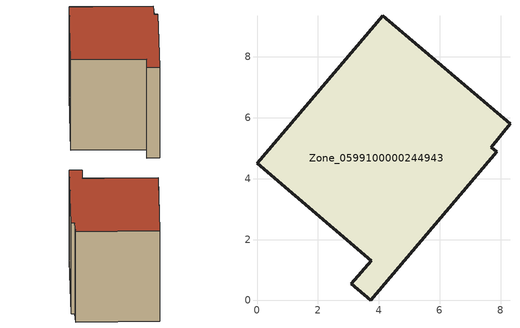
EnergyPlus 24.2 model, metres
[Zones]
Zone_0599100000244943
 floor ground (C_G): 7.88,4.88 3.74,0 3.1,0.55 3.75,1.31 0,4.51 4.13,9.36 8.31,5.81 7.69,5.04 z0
 wall outside (C_F): 3.74,0 7.88,4.88 7.69,5.04 8.31,5.81 4.13,9.36 0,4.51 3.75,1.31 3.1,0.55 3.74,0 z0:7.02
 roof outside (C_R): 7.69,5.04 8.31,5.81 4.13,9.36 0,4.51 3.75,1.31 3.1,0.55 3.74,0 7.88,4.88 z7.02
[BUILDING]
Pand.0599100000244943: North Axis=0; Terrain=City; Loads Convergence Tolerance Value=0.04; Temperature Convergence Tolerance Value=0.4; Solar Distribution=FullExterior; Maximum Number of Warmup Days=25; Minimum Number of Warmup Days=1
[Site:Location]
Rotterdam.The.Hague.AP_ZH_NLD Design_Conditions: Latitude=51.96; Longitude=4.45; Time Zone=1; Elevation=-4.5
[SITE:GROUNDTEMPERATURE:BUILDINGSURFACE]
18, 18, 18, 18, 18, 18, 18, 18, 18, 18, 18, 18
[MATERIAL] Thermal Absorptance=0.9; Solar Absorptance=0.7; Visible Absorptance=0.7
Name | Roughness | Thickness | Conductivity | Density | Specific Heat
G.TI.1946 | MediumSmooth | 0.15 | 1 | 540 | 1210
F.TI.1946 | Rough | 0.3 | 0.857143 | 1920 | 840
R.TI.1946 | MediumRough | 0.2 | 0.1 | 1500 | 1000
[CONSTRUCTION]
C_G: G.TI.1946
C_F: F.TI.1946
C_R: R.TI.1946
[ZONE]
Zone_0599100000244943: Type=1; Multiplier=1; Ceiling Height=Autocalculate; Volume=Autocalculate; Floor Area=autocalculate; Part of Total Floor Area=Yes
[ZONEINFILTRATION:DESIGNFLOWRATE]
Infil_Zone_0599100000244943: Zone or ZoneList or Space or SpaceList=Zone_0599100000244943; Schedule=AlwaysOn; Design Flow Rate Calculation Method=Flow/Area; Flow Rate per Floor Area=0.003; Constant Term Coefficient=1; Temperature Term Coefficient=0; Velocity Term Coefficient=0; Velocity Squared Term Coefficient=0
[HVACTEMPLATE:ZONE:IDEALLOADSAIRSYSTEM]
Zone_0599100000244943: Maximum Heating Supply Air Temperature=50; Minimum Cooling Supply Air Temperature=13; Maximum Heating Supply Air Humidity Ratio=0.0156; Minimum Cooling Supply Air Humidity Ratio=0.0077; Heating Limit=NoLimit; Cooling Limit=NoLimit; Dehumidification Control Type=ConstantSensibleHeatRatio; Cooling Sensible Heat Ratio=0.7; Dehumidification Setpoint=60; Humidification Control Type=None; Humidification Setpoint=30; Outdoor Air Method=None; Outdoor Air Flow Rate per Person=0.00944; Outdoor Air Flow Rate per Zone Floor Area=0; Outdoor Air Flow Rate per Zone=0; Demand Controlled Ventilation Type=None; Outdoor Air Economizer Type=NoEconomizer; Heat Recovery Type=None; Sensible Heat Recovery Effectiveness=0.7; Latent Heat Recovery Effectiveness=0.65
[ZONECONTROL:THERMOSTAT]
ThermostatControl_Zone_0599100000244943: Zone or ZoneList=Zone_0599100000244943; Control Type Schedule=DualSetpointControlType; Control 1=Thermostat_Zone_0599100000244943; Temperature Difference Between Cutout And Setpoint=0
[THERMOSTATSETPOINT:DUALSETPOINT]
Thermostat_Zone_0599100000244943: Heating Setpoint Temperature Schedule=HeatingSetpoint_Zone_0599100000244943; Cooling Setpoint Temperature Schedule=CoolingSetpoint_Zone_0599100000244943
[SCHEDULE:COMPACT]
HeatingSetpoint_Zone_0599100000244943: Through: 12/31, For: AllDays, Until: 24:00, 21
CoolingSetpoint_Zone_0599100000244943: Through: 12/31, For: AllDays, Until: 24:00, 24
DualSetpointControlType: Through: 12/31, For: AllDays, Until: 24:00, 4
AlwaysOn: Through: 12/31, For: AllDays, Until: 24:00, 1
